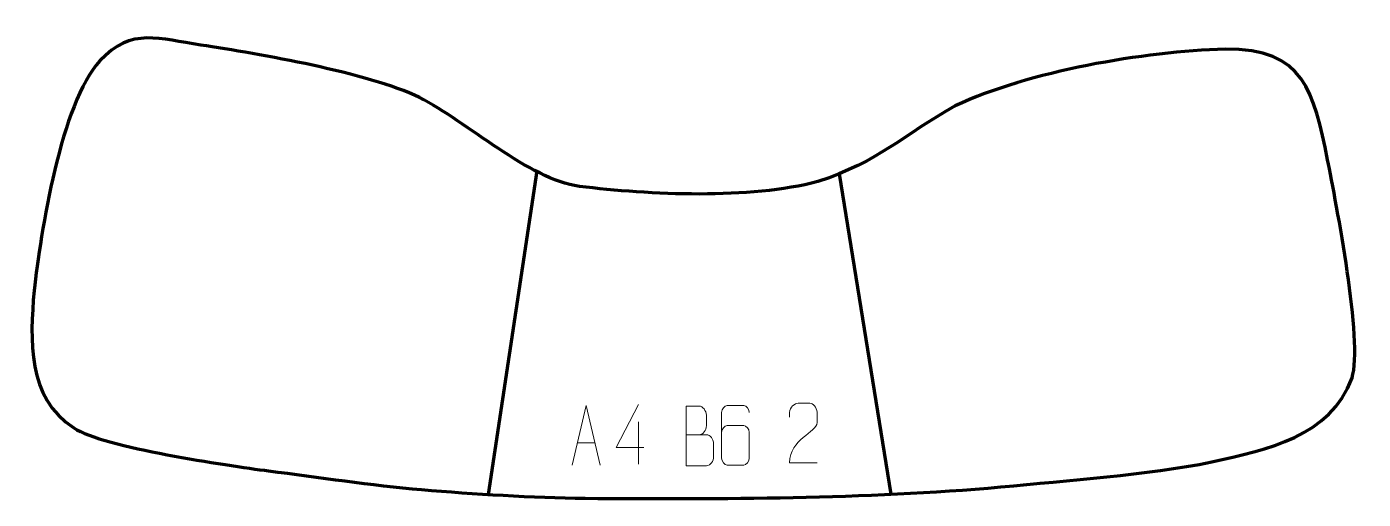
# Model space of a CAD drawing. Header units: millimetres. Extents: x 954 to 1514, y 344 to 542.
import ezdxf

# ---------------------------------------------------------------- set-up
doc = ezdxf.new("R2010")
doc.units = ezdxf.units.MM
doc.header["$MEASUREMENT"] = 0
doc.layers.add('layer 2', color=7, linetype='Continuous')
doc.layers.add('layer 3', color=7, linetype='Continuous')

msp = doc.modelspace()

# ---------------------------------------------------------------- linework, layer by layer
at = {"layer": 'layer 2', "color": 142, "lineweight": 158}
for points in [[(1167.5698, 481.2349), (1167.5698, 481.2349), (1147.1816, 345.6987), (1147.1816, 345.6987)], [(1294.2655, 480.0322), (1294.2655, 480.0322), (1315.939, 345.7586), (1315.939, 345.7586)]]:
    msp.add_open_spline(points, degree=3, dxfattribs=at)
at = {"layer": 'layer 3', "color": 242, "lineweight": 158}
msp.add_open_spline([(956.8188, 430.974), (959.6102, 455.3707), (968.0159, 509.6551), (984.4047, 527.3659), (984.4047, 527.3659), (997.6389, 541.6677), (1009.4209, 536.4498), (1026.674, 533.9995), (1026.674, 533.9995), (1051.2838, 530.2733), (1096.6908, 522.4142), (1118.333, 512.0469), (1118.333, 512.0469), (1138.6761, 501.5961), (1164.0279, 477.7674), (1185.4182, 474.7582), (1185.4182, 474.7582), (1214.7472, 471.1796), (1256.957, 469.1848), (1285.4051, 476.8127), (1285.4051, 476.8127), (1311.1801, 485.1996), (1320.9317, 496.1713), (1342.9031, 508.4885), (1342.9031, 508.4885), (1373.7239, 522.9576), (1422.0601, 531.3612), (1456.1163, 532.2485), (1456.1163, 532.2485), (1489.4502, 532.6585), (1493.1408, 514.4655), (1499.0608, 485.9482), (1499.0608, 485.9482), (1502.6469, 467.9308), (1513.9992, 409.5056), (1509.2978, 394.5302), (1509.2978, 394.5302), (1500.2301, 369.8585), (1473.6103, 364.4659), (1450.5504, 359.3109), (1450.5504, 359.3109), (1422.5242, 353.74), (1390.7542, 351.5988), (1362.0913, 348.8554), (1362.0913, 348.8554), (1304.918, 343.7477), (1245.2508, 343.6752), (1187.8058, 344.0909), (1187.8058, 344.0909), (1165.6748, 344.4149), (1141.3147, 345.8685), (1119.2284, 347.7296), (1119.2284, 347.7296), (1098.186, 349.5564), (1076.1361, 352.9115), (1055.0519, 355.5784), (1055.0519, 355.5784), (1037.9828, 357.8113), (986.0107, 365.3989), (973.4416, 373.5514), (973.4416, 373.5514), (953.7525, 386.3221), (955.1503, 410.4471), (956.8188, 430.974)], degree=3, knots=[0, 0, 0, 0, 0.05882353, 0.05882353, 0.05882353, 0.05882353, 0.11764706, 0.11764706, 0.11764706, 0.11764706, 0.17647059, 0.17647059, 0.17647059, 0.17647059, 0.23529412, 0.23529412, 0.23529412, 0.23529412, 0.29411765, 0.29411765, 0.29411765, 0.29411765, 0.35294118, 0.35294118, 0.35294118, 0.35294118, 0.41176471, 0.41176471, 0.41176471, 0.41176471, 0.47058824, 0.47058824, 0.47058824, 0.47058824, 0.52941176, 0.52941176, 0.52941176, 0.52941176, 0.58823529, 0.58823529, 0.58823529, 0.58823529, 0.64705882, 0.64705882, 0.64705882, 0.64705882, 0.70588235, 0.70588235, 0.70588235, 0.70588235, 0.76470588, 0.76470588, 0.76470588, 0.76470588, 0.82352941, 0.82352941, 0.82352941, 0.82352941, 0.88235294, 0.88235294, 0.88235294, 0.88235294, 1, 1, 1, 1], dxfattribs=at)
at = {"layer": 'layer 3', "color": 250, "lineweight": 9}
for points, knots in [([(1182.4325, 358.0103), (1182.4325, 358.0103), (1188.1988, 382.9638), (1188.1988, 382.9638), (1188.1988, 382.9638), (1188.1988, 382.9638), (1194.1208, 358.0103), (1194.1208, 358.0103)], [0, 0, 0, 0, 0.33333333, 0.33333333, 0.33333333, 0.33333333, 1, 1, 1, 1]), ([(1212.4843, 365.331), (1212.4843, 365.331), (1200.8892, 365.331), (1200.8892, 365.331), (1200.8892, 365.331), (1200.8892, 365.331), (1210.1812, 383.4015), (1210.1812, 383.4015)], [0, 0, 0, 0, 0.33333333, 0.33333333, 0.33333333, 0.33333333, 1, 1, 1, 1]), ([(1230.1208, 370.7132), (1232.9673, 370.7136), (1235.7735, 370.7136), (1238.6206, 370.7132), (1238.6206, 370.7132), (1240.166, 370.6959), (1241.6708, 368.9598), (1241.6708, 366.9102), (1241.6708, 366.9102), (1241.6705, 365.7816), (1241.6705, 362.7322), (1241.6708, 361.6033), (1241.6708, 361.6033), (1241.6846, 359.7454), (1240.4782, 357.7315), (1238.6621, 357.7484), (1238.6621, 357.7484), (1235.8147, 357.7488), (1232.9676, 357.7488), (1230.1208, 357.7484), (1230.1208, 357.7484), (1230.1208, 366.0667), (1230.1208, 374.3845), (1230.1208, 382.702), (1230.1208, 382.702), (1231.9778, 382.702), (1233.8351, 382.702), (1235.6924, 382.702), (1235.6924, 382.702), (1237.0073, 382.7196), (1238.6476, 380.8091), (1238.6615, 378.8467), (1238.6615, 378.8467), (1238.6612, 376.7806), (1238.6612, 376.6346), (1238.6615, 374.5681), (1238.6615, 374.5681), (1238.675, 372.502), (1237.2243, 370.6959), (1235.6518, 370.7132)], [0, 0, 0, 0, 0.09090909, 0.09090909, 0.09090909, 0.09090909, 0.18181818, 0.18181818, 0.18181818, 0.18181818, 0.27272727, 0.27272727, 0.27272727, 0.27272727, 0.36363636, 0.36363636, 0.36363636, 0.36363636, 0.45454545, 0.45454545, 0.45454545, 0.45454545, 0.54545455, 0.54545455, 0.54545455, 0.54545455, 0.63636364, 0.63636364, 0.63636364, 0.63636364, 0.72727273, 0.72727273, 0.72727273, 0.72727273, 0.81818182, 0.81818182, 0.81818182, 0.81818182, 1, 1, 1, 1]), ([(1256.6171, 379.9919), (1256.5982, 381.3314), (1255.5372, 382.9846), (1254.3075, 382.9503), (1254.3075, 382.9503), (1251.9725, 382.95), (1249.6372, 382.95), (1247.3017, 382.9503), (1247.3017, 382.9503), (1246.348, 382.9652), (1244.996, 381.5276), (1244.9921, 379.9919), (1244.9921, 379.9919), (1244.9924, 373.6314), (1244.9924, 367.2706), (1244.9921, 360.9099), (1244.9921, 360.9099), (1244.9958, 359.747), (1246.348, 357.9759), (1247.3017, 357.9515), (1247.3017, 357.9515), (1249.6372, 357.9518), (1251.9725, 357.9518), (1254.3075, 357.9515), (1254.3075, 357.9515), (1255.3074, 357.9953), (1256.6136, 359.6098), (1256.6171, 360.9099), (1256.6171, 360.9099), (1256.6171, 364.4932), (1256.6171, 368.0763), (1256.6171, 371.659), (1256.6171, 371.659), (1256.5869, 373.1372), (1255.3487, 374.5701), (1254.3075, 374.5681), (1254.3075, 374.5681), (1251.9725, 374.5684), (1249.6372, 374.5684), (1247.3017, 374.5681), (1247.3017, 374.5681), (1246.2616, 374.5731), (1244.9763, 373.0658), (1245.0089, 371.6373)], [0, 0, 0, 0, 0.08333333, 0.08333333, 0.08333333, 0.08333333, 0.16666667, 0.16666667, 0.16666667, 0.16666667, 0.25, 0.25, 0.25, 0.25, 0.33333333, 0.33333333, 0.33333333, 0.33333333, 0.41666667, 0.41666667, 0.41666667, 0.41666667, 0.5, 0.5, 0.5, 0.5, 0.58333333, 0.58333333, 0.58333333, 0.58333333, 0.66666667, 0.66666667, 0.66666667, 0.66666667, 0.75, 0.75, 0.75, 0.75, 0.83333333, 0.83333333, 0.83333333, 0.83333333, 1, 1, 1, 1]), ([(1285.0189, 358.9615), (1281.1744, 358.9618), (1277.3298, 358.9618), (1273.4855, 358.9615), (1273.4855, 358.9615), (1273.4855, 368.8938), (1284.947, 371.535), (1285.0189, 375.8453), (1285.0189, 375.8453), (1285.0186, 377.2694), (1285.0186, 378.6931), (1285.0189, 380.1164), (1285.0189, 380.1164), (1285.0057, 382.1935), (1283.345, 383.9183), (1282.0378, 383.9356), (1282.0378, 383.9356), (1280.4159, 383.9352), (1278.7943, 383.9352), (1277.173, 383.9356), (1277.173, 383.9356), (1275.7476, 383.9521), (1273.5378, 382.16), (1273.4855, 380.0664), (1273.4855, 380.0664), (1273.4855, 380.0664), (1273.4855, 378.0116), (1273.4855, 378.0116)], [0, 0, 0, 0, 0.125, 0.125, 0.125, 0.125, 0.25, 0.25, 0.25, 0.25, 0.375, 0.375, 0.375, 0.375, 0.5, 0.5, 0.5, 0.5, 0.625, 0.625, 0.625, 0.625, 0.75, 0.75, 0.75, 0.75, 1, 1, 1, 1])]:
    msp.add_open_spline(points, degree=3, knots=knots, dxfattribs=at)
for points in [[(1210.1812, 376.0921), (1210.1812, 376.0921), (1210.1812, 358.4274), (1210.1812, 358.4274)], [(1184.5624, 367.2597), (1184.5624, 367.2597), (1191.9909, 367.2597), (1191.9909, 367.2597)]]:
    msp.add_open_spline(points, degree=3, dxfattribs=at)

doc.saveas('drawing.dxf')
